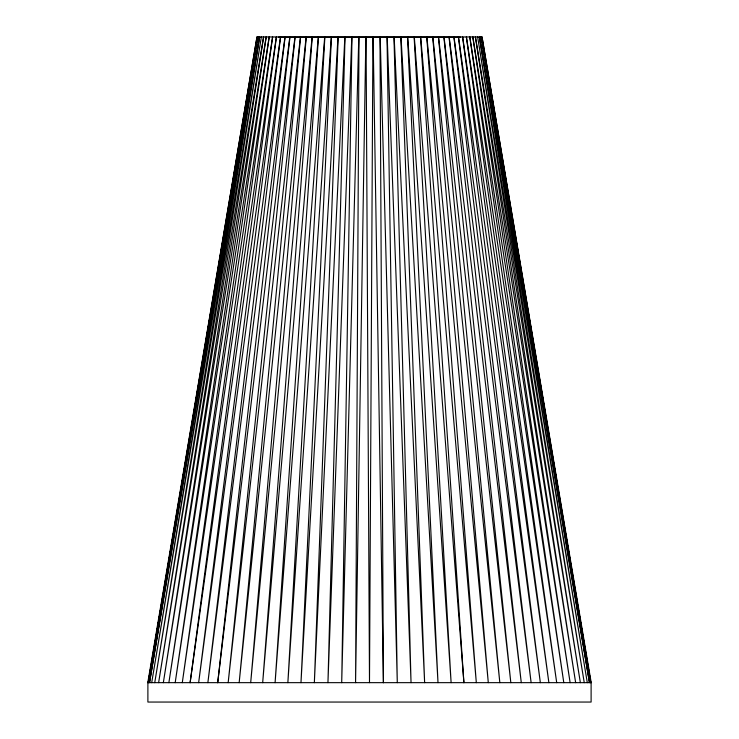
<?xml version="1.0" encoding="UTF-8"?>
<svg xmlns="http://www.w3.org/2000/svg" width="739" height="739" viewBox="0 0 739 739"><rect width="100%" height="100%" fill="white"/><g stroke="black" fill="none" stroke-linecap="round" stroke-linejoin="round"><path stroke-width="1.11" d="M359.006 36.95L355.57 682.66L365.851 36.95M372.927 36.95L369.491 682.66L366.064 36.95M351.986 36.95L341.704 682.66L358.794 36.95M345.039 36.95L327.95 682.66L351.782 36.95M338.194 36.95L314.352 682.66L344.836 36.95M331.46 36.95L300.976 682.66L337.982 36.95M324.883 36.95L287.868 682.66L331.266 36.95M318.481 36.95L275.093 682.66L324.689 36.95M312.283 36.95L262.678 682.66L318.297 36.95M306.306 36.95L250.687 682.66L312.098 36.95M300.579 36.95L239.168 682.66L306.131 36.95M295.129 36.95L228.166 682.66L300.413 36.95M217.719 682.66L289.974 36.95M285.125 36.95L207.871 682.66L289.817 36.95M217.709 682.66L294.972 36.95M280.608 36.95L198.652 682.66L284.986 36.95M190.117 682.66L276.451 36.95M272.654 36.95L182.293 682.66L276.331 36.95M190.117 682.66L280.478 36.95M269.245 36.95L175.198 682.66L272.543 36.95M266.225 36.95L168.88 682.66L269.144 36.95M263.62 36.95L163.347 682.66L266.142 36.95M259.657 36.95L154.747 682.66L261.366 36.95L158.626 682.66L263.546 36.95M259.611 36.95L151.707 682.66L258.327 36.95L149.527 682.66L257.431 36.95L148.216 682.66L256.987 36.95L482.022 36.95L591.218 682.66L147.782 682.66L256.978 36.95M278.372 37.218L460.628 37.218M482.013 36.95L590.784 682.66L481.588 36.95L589.473 682.66L480.701 36.95L587.293 682.66L479.389 36.95M479.343 36.95L584.253 682.66L477.634 36.95L580.364 682.66L475.454 36.95M472.858 36.95L575.644 682.66L475.38 36.95M469.847 36.95L570.12 682.66L472.775 36.95M466.448 36.95L563.792 682.66L469.755 36.95M462.669 36.95L556.698 682.66L466.337 36.95M458.513 36.95L548.874 682.66L462.549 36.95M454.014 36.95L540.338 682.66L458.383 36.95M449.173 36.95L531.119 682.66L453.866 36.95M444.019 36.95L521.272 682.66L449.026 36.95M438.578 36.95L510.825 682.66L443.862 36.95M432.86 36.95L499.823 682.66L438.412 36.95M426.893 36.95L488.294 682.66L432.684 36.95M420.694 36.95L476.313 682.66L426.708 36.95M414.302 36.95L463.898 682.66M420.509 36.95L463.898 682.66M407.725 36.95L451.113 682.66L414.108 36.95M401.009 36.95L438.005 682.66L407.531 36.95M394.155 36.95L424.629 682.66L400.797 36.95M387.208 36.95L411.041 682.66L393.952 36.95M380.197 36.95L397.286 682.66L387.005 36.95M373.14 36.95L383.412 682.66M379.985 36.95L383.412 682.66M591.108 682.66L591.108 702.05L147.892 702.05L147.892 682.66"/></g></svg>
